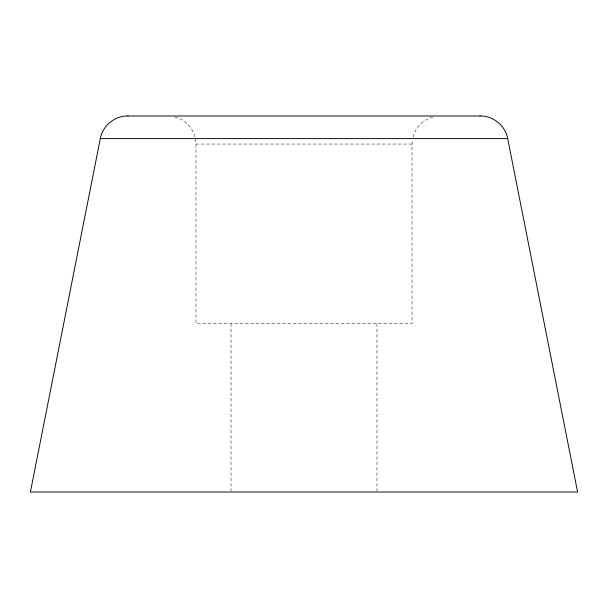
<?xml version="1.0" encoding="UTF-8"?>
<svg xmlns="http://www.w3.org/2000/svg" width="608" height="608" viewBox="0 0 608 608"><rect width="100%" height="100%" fill="white"/><g stroke="black" fill="none" stroke-linecap="round" stroke-linejoin="round"><path stroke-width="0.46" stroke-dasharray="3.04 2.28" d="M195.495 138.943L195.966 144.05L195.966 323.646L412.034 323.646L412.034 144.05L412.429 139.794M413.007 137.203C415.287 127.406 423.457 119.236 433.253 116.956M195.966 144.05L412.034 144.05M174.747 116.956C184.543 119.236 192.713 127.406 194.993 137.203M376.96 323.646L376.96 491.066M231.04 323.646L231.04 491.066"/><path stroke-width="0.91" d="M128.03 115.991C114.942 115.68 102.608 125.696 100.297 138.609L30.4 492.009L577.6 492.009L507.703 138.609C505.392 125.696 493.058 115.68 479.97 115.991M127.817 115.991L480.183 115.991M100.29 138.609L507.71 138.609"/></g></svg>
